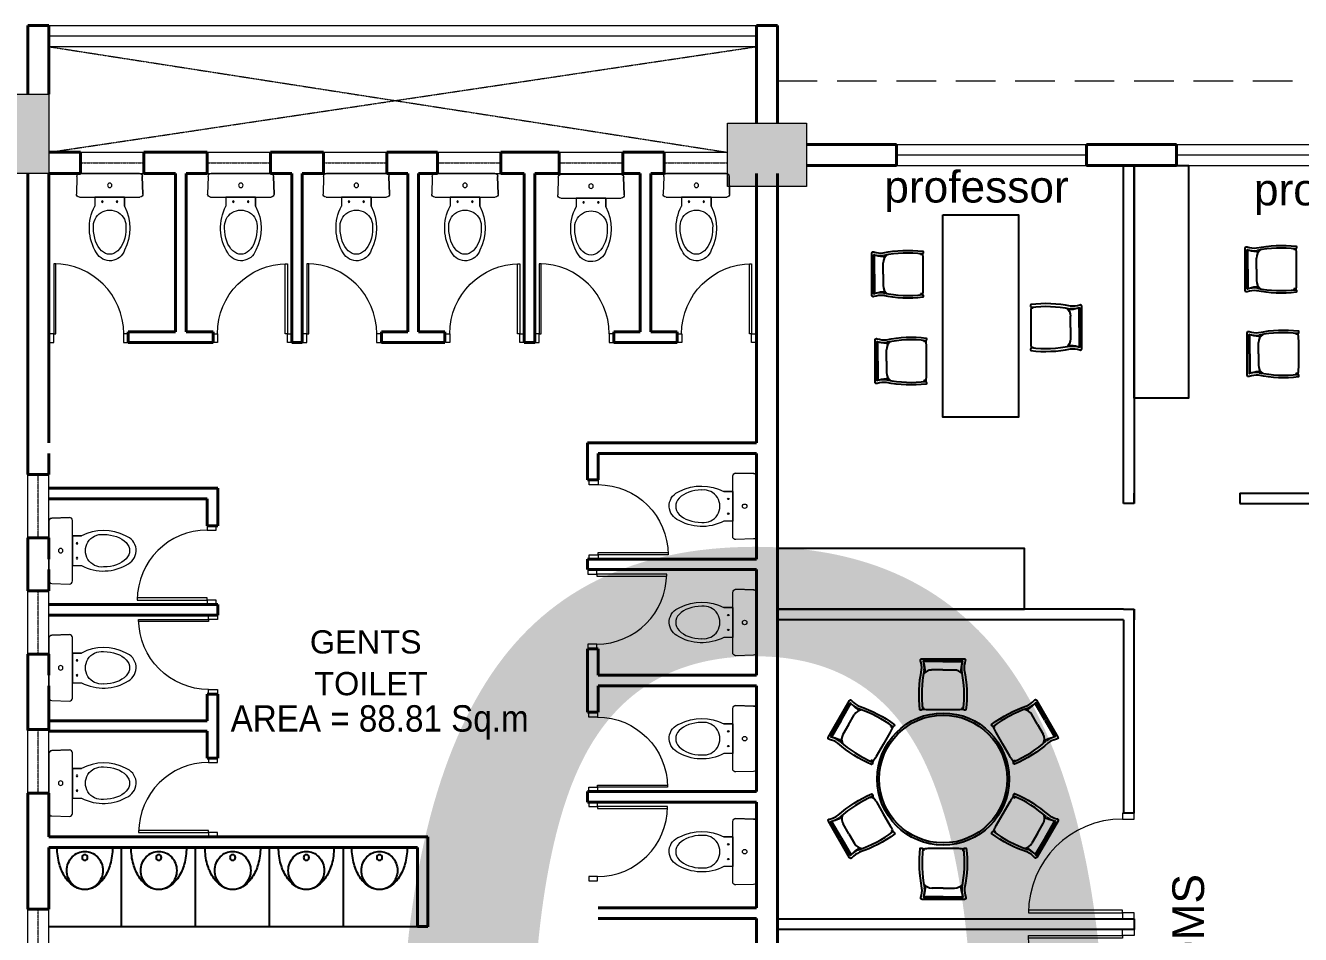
# Model space of a CAD drawing. Header units: inches. Extents: x 150067 to 167379, y -92057 to -49035.
# Drawn here: x 157008 to 158215, y -63618 to -62757 of the extents above; entities that cross this region are included whole.
import ezdxf

# ---------------------------------------------------------------- set-up
doc = ezdxf.new("R2010")
doc.units = ezdxf.units.IN
doc.header["$LTSCALE"] = 0.1
doc.header["$MEASUREMENT"] = 0
doc.header["$PDMODE"] = 35
doc.header["$PDSIZE"] = -0.8
doc.linetypes.add('HIDDEN', pattern=[0.375, 0.25, -0.125])
for name, color, linetype, lineweight in [('COR HA', 40, 'Continuous', 18), ('DOOR', 10, 'Continuous', 15), ('Layer4', 10, 'Continuous', 25), ('thin ha', 253, 'Continuous', 5), ('wall', 6, 'Continuous', 40), ('win', 102, 'Continuous', 20)]:
    doc.layers.add(name, color=color, linetype=linetype, lineweight=lineweight)
for name, color, linetype in [('Layer1', 7, 'Continuous'), ('SANI', 10, 'Continuous'), ('TEXT', 7, 'Continuous')]:
    doc.layers.add(name, color=color, linetype=linetype)
doc.styles.add('1MM', font='arial.ttf', dxfattribs={"height": 1000})
doc.styles.add('DUTCH', font='arial.ttf')
doc.dimstyles.new('KRI', dxfattribs={"dimtxt": 23, "dimasz": 20, "dimexe": 7, "dimexo": 0, "dimgap": 9, "dimtad": 1, "dimdec": 1, "dimzin": 1, "dimdsep": 46, "dimtxsty": '1MM', "dimblk": 'ARCHTICK', "dimcen": 0.5, "dimclrd": 252, "dimclre": 252, "dimclrt": 7, "dimaunit": 1, "dimadec": 8, "dimazin": 0, "dimtfac": 1, "dimtdec": 1, "dimtmove": 0, "dimatfit": 3, "dimfxl": 1, "dimlwd": 13, "dimlwe": 13, "dimarcsym": 0})

# ---------------------------------------------------------------- blocks, each defined once
blk = doc.blocks.new('_ArchTick')
at = {"layer": 'wall', "color": 0, "const_width": 0.15}
blk.add_lwpolyline([(-0.5, -0.5), (0.5, 0.5)], dxfattribs=at)
blk = doc.blocks.new('*D52')
at = {"layer": 'Defpoints', "color": 0, "linetype": 'Continuous', "ltscale": 0.1, "transparency": 16777216}
for p in [(154670.1, -64292.3), (154490.1, -64306.8, 0), (154670.1, -64306.8, 0)]:
    blk.add_point(p, dxfattribs=at)
at = {"layer": 'wall', "color": 252, "linetype": 'Continuous', "lineweight": 13, "ltscale": 0.1, "transparency": 16777216}
for p, q in [((154490.1, -64306.8), (154490.1, -64285.3)), ((154670.1, -64306.8), (154670.1, -64285.3)), ((154490.1, -64292.3), (154670.1, -64292.3)), ((154670.1, -64292.3), (157985, -64292.3))]:
    blk.add_line(p, q, dxfattribs=at)
at = {"layer": 'wall', "color": 252, "linetype": 'Continuous', "lineweight": 13, "ltscale": 0.1, "transparency": 16777216, "xscale": 20, "yscale": 20, "zscale": 20, "rotation": 180}
blk.add_blockref('_ArchTick', (154490.1, -64292.3), dxfattribs=at)
at = {"layer": 'wall', "color": 252, "linetype": 'Continuous', "lineweight": 13, "ltscale": 0.1, "transparency": 16777216, "xscale": 20, "yscale": 20, "zscale": 20}
blk.add_blockref('_ArchTick', (154670.1, -64292.3), dxfattribs=at)
at = {"layer": 'wall', "color": 7, "linetype": 'Continuous', "ltscale": 0.1, "transparency": 16777216, "insert": (156337.6, -63772.7), "char_height": 1000, "attachment_point": 5, "style": '1MM'}
blk.add_mtext('180.0', dxfattribs=at)
blk = doc.blocks.new('yttu')
at = {"layer": 'thin ha', "linetype": 'Continuous', "lineweight": 20, "ltscale": 0.1}
blk.add_hatch(color=2, dxfattribs=at).paths.add_polyline_path([(-6879.58, -1156.369), (-6878.83, -1156.369), (-6878.83, -1156.969), (-6879.58, -1156.969)])
at = {"layer": 'thin ha', "color": 2, "linetype": 'Continuous', "lineweight": 20, "ltscale": 0.1}
blk.add_lwpolyline([(-6879.58, -1156.369), (-6878.83, -1156.369), (-6878.83, -1156.969), (-6879.58, -1156.969)], close=True, dxfattribs=at)
blk = doc.blocks.new('WC1')
at = {"layer": 'DOOR'}
for p, q in [((-29.3, -7.5), (-29.8, -22.7)), ((24.3, -5), (-26.8, -5))]:
    blk.add_line(p, q, dxfattribs=at)
for points in [[(26.8, -7.5), (27.3, -22.7, -0.423393), (24.7, -25.4), (-27.3, -25.4, -0.423393), (-29.8, -22.7), (-29.3, -7.5, -0.405093), (-26.8, -5), (24.3, -5, -0.405093), (26.8, -7.5, -0.407682)], [(11.5, -25.4), (11.5, -33, -0.265683), (10, -73.3, -0.649464), (-14.1, -70.9, -0.243179), (-14, -33), (-14, -25.4), (11.5, -25.4)], [(12.6, -52, 1.119632), (-15.2, -52, 17.71796)]]:
    blk.add_lwpolyline(points, format="xyb", dxfattribs=at)
blk.add_lwpolyline([(-14, -25.4), (-14, -33)], dxfattribs=at)
for centre, radius in [((-1.3, -15.2), 1.91), ((-7.6, -29.2), 0.636), ((5.1, -29.2), 0.636)]:
    blk.add_circle(centre, radius, dxfattribs=at)
blk.add_arc((-26.8, -7.5), 2.54, 90, 178.2101, dxfattribs=at)
blk.add_ellipse((-1.3, -52), major_axis=(0, -22.4), ratio=0.622298, start_param=4.712389, end_param=7.853982, dxfattribs=at)
blk = doc.blocks.new('A$C764D24B9')
at = {"layer": 'DOOR'}
for points in [[(0.056, 0.111), (0.083, 0.111), (0.083, 1), (0.056, 1)], [(0, 0), (0.056, 0), (0.056, 0.111), (0, 0.111)], [(0.944, 0), (1, 0), (1, 0.111), (0.944, 0.111)]]:
    blk.add_lwpolyline(points, close=True, dxfattribs=at)
blk.add_arc((0.056, 0.111), 0.889, 0, 90, dxfattribs=at)
blk = doc.blocks.new('UR1P')
at = {"layer": 'SANI'}
for points in [[(-29.7, 0, 0.066402), (-27.3, -18, 0.078959), (-21, -32, 0.107161), (-10.6, -42.2, 0.141785), (0, -45.2, 0.141785), (10.6, -42.2, 0.107161), (21, -32, 0.078959), (27.3, -18, 0.066402), (29.7, 0)], [(0, -45.2, 0.104192), (7.3, -43.7, 0.100673), (13.6, -39.2, 0.096065), (17.8, -32.6, 0.093043), (19.3, -24.7, 0.093043), (17.8, -16.8, 0.096065), (13.6, -10.2, 0.100673), (7.3, -5.7, 0.104192), (0, -4.2, 0.104192), (-7.3, -5.7, 0.100673), (-13.6, -10.2, 0.096065), (-17.8, -16.8, 0.093043), (-19.3, -24.7, 0.093043), (-17.8, -32.6, 0.096065), (-13.6, -39.2, 0.100673), (-7.3, -43.7, 0.104192)]]:
    blk.add_lwpolyline(points, format="xyb", close=True, dxfattribs=at)
blk.add_circle((0, -10.8), 2.97, dxfattribs=at)
blk = doc.blocks.new('A$C2C166547')
at = {"color": 0}
for p, q in [((0.201, 0.464), (0.017, 0.464)), ((0.201, 0.456), (0.018, 0.456)), ((0.201, 0.455), (0.018, 0.455)), ((0.201, 0.374), (0.094, 0.374)), ((0.201, 0.464), (0.385, 0.464)), ((0.201, 0.456), (0.385, 0.456)), ((0.201, 0.455), (0.385, 0.455)), ((0.201, 0.374), (0.308, 0.374)), ((0.016, 0.02), (0.006, 0.02)), ((0.016, 0.02), (0.006, 0.016)), ((0.017, 0.001), (0.016, 0.02)), ((0.385, 0.001), (0.387, 0.02)), ((0.387, 0.02), (0.396, 0.016)), ((0.387, 0.02), (0.396, 0.02))]:
    blk.add_line(p, q, dxfattribs=at)
blk.add_lwpolyline([(0.023, 0.369, 0.080461), (0.008, 0, 0.080461)], format="xyb", dxfattribs=at)
for centre, radius, start, end in [((0.018, 0.461), 0.00242, 100.345, 201.3742), ((-0.216, 0.394), 0.241, 354.5513, 15.9626), ((0.018, 0.455), 0.000725, 87.3762, 197.5208), ((0.018, 0.454), 0.000433, 71.7715, 189.2202), ((0.095, 0.276), 0.0978, 90.5164, 143.1927), ((-0.282, 0.346), 0.317, 1.1591, 17.5641), ((0.307, 0.276), 0.0978, 36.8073, 89.4836), ((0.685, 0.346), 0.317, 162.4359, 178.8409), ((0.618, 0.394), 0.241, 164.0374, 185.4487), ((-0.752, 0.137), 1.154, 353.1637, 11.5643), ((0.384, 0.461), 0.00242, 338.6258, 79.655), ((0.385, 0.455), 0.000725, 342.4792, 92.6238), ((0.385, 0.454), 0.000433, 350.7798, 108.2285), ((0.014, -0.011), 0.012, 71.7536, 116.5375), ((0.389, -0.011), 0.012, 63.4625, 108.2464)]:
    blk.add_arc(centre, radius, start, end, dxfattribs=at)

msp = doc.modelspace()

# ---------------------------------------------------------------- hatches: boundary and pattern name
at = {"layer": 'thin ha', "linetype": 'Continuous', "lineweight": 20, "ltscale": 0.1}
msp.add_hatch(color=2, dxfattribs=at).paths.add_polyline_path([(156995.09, -62822.34), (157030.09, -62822.34), (157030.09, -62897.34), (156995.09, -62897.34)])

# ---------------------------------------------------------------- linework, layer by layer
at = {"elevation": 23680.86}
for points in [[(158057.59, -62889.84), (158109.06, -62889.84), (158109.06, -63109.91), (158057.59, -63109.91)], [(157876.54, -62936.62), (157948.27, -62936.62), (157948.27, -63127.99), (157876.54, -63127.99)], [(157720.09, -63309.84), (157953.97, -63309.84), (157953.97, -63252.19), (157720.09, -63252.19)]]:
    msp.add_lwpolyline(points, close=True, dxfattribs=at)
for points in [[(157811.21, -62971.59, 0.1025232), (157819.95, -62972.55, -0.0804606), (157857.68, -62970.99, -0.3022999), (157857.38, -62973.44, 0.1979323), (157857.32, -62974.35, -0.028193), (157857.68, -62979.76), (157857.68, -62992.76), (157857.68, -63005.77, -0.028193), (157857.32, -63011.17, 0.1979323), (157857.38, -63012.09, -0.3022999), (157857.68, -63014.53, -0.0804606), (157819.95, -63012.97, 0.1025232), (157811.21, -63013.93, -0.5871113), (157809.3, -63012.85), (157809.3, -62972.67, -0.5871113)], [(158164.66, -62966.92, 0.1025232), (158173.4, -62967.88, -0.0804606), (158211.13, -62966.32, -0.3022999), (158210.83, -62968.76, 0.1979323), (158210.77, -62969.68, -0.028193), (158211.13, -62975.09), (158211.13, -62988.09), (158211.13, -63001.09, -0.028193), (158210.77, -63006.5, 0.1979323), (158210.83, -63007.42, -0.3022999), (158211.13, -63009.86, -0.0804606), (158173.4, -63008.3, 0.1025232), (158164.66, -63009.26, -0.5871113), (158162.75, -63008.18), (158162.75, -62968, -0.5871113)], [(158006.17, -63022.02, -0.1025232), (157997.43, -63022.98, 0.0804606), (157959.71, -63021.42, 0.3022999), (157960, -63023.87, -0.1979323), (157960.07, -63024.78, 0.028193), (157959.71, -63030.19), (157959.71, -63043.19), (157959.71, -63056.2, 0.028193), (157960.07, -63061.6, -0.1979323), (157960, -63062.52, 0.3022999), (157959.71, -63064.96, 0.0804606), (157997.43, -63063.4, -0.1025232), (158006.17, -63064.36, 0.5871113), (158008.09, -63063.28), (158008.09, -63023.1, 0.5871113)], [(158166.6, -63047.03, 0.1025232), (158175.34, -63047.99, -0.0804606), (158213.07, -63046.43, -0.3022999), (158212.77, -63048.87, 0.1979323), (158212.71, -63049.79, -0.028193), (158213.07, -63055.19), (158213.07, -63068.2), (158213.07, -63081.2, -0.028193), (158212.71, -63086.61, 0.1979323), (158212.77, -63087.52, -0.3022999), (158213.07, -63089.96, -0.0804606), (158175.34, -63088.41, 0.1025232), (158166.6, -63089.37, -0.5871113), (158164.69, -63088.29), (158164.69, -63048.11, -0.5871113)], [(157814.3, -63053.77, 0.1025232), (157823.04, -63054.73, -0.0804606), (157860.76, -63053.17, -0.3022999), (157860.47, -63055.61, 0.1979323), (157860.4, -63056.53, -0.028193), (157860.76, -63061.93), (157860.76, -63074.94), (157860.76, -63087.94, -0.028193), (157860.4, -63093.35, 0.1979323), (157860.47, -63094.26, -0.3022999), (157860.76, -63096.71, -0.0804606), (157823.04, -63095.15, 0.1025232), (157814.3, -63096.11, -0.5871113), (157812.38, -63095.03), (157812.38, -63054.85, -0.5871113)], [(157897.76, -63358.52, 0.1025232), (157896.8, -63367.26, -0.0804606), (157898.36, -63404.98, -0.3022999), (157895.92, -63404.69, 0.1979323), (157895, -63404.62, -0.028193), (157889.6, -63404.98), (157876.59, -63404.98), (157863.59, -63404.98, -0.028193), (157858.18, -63404.62, 0.1979323), (157857.27, -63404.69, -0.3022999), (157854.82, -63404.98, -0.0804606), (157856.38, -63367.26, 0.1025232), (157855.42, -63358.52, -0.5871113), (157856.5, -63356.6), (157896.68, -63356.6, -0.5871113)], [(157790.28, -63396.34, 0.1025232), (157797.36, -63401.54, -0.0804606), (157830.81, -63419.05, -0.3022999), (157829.34, -63421.02, 0.1979323), (157828.82, -63421.78, -0.028193), (157826.43, -63426.64), (157819.93, -63437.9), (157813.43, -63449.16, -0.028193), (157810.41, -63453.67, 0.1979323), (157810.01, -63454.49, -0.3022999), (157809.04, -63456.75, -0.0804606), (157777.15, -63436.54, 0.1025232), (157769.11, -63433, -0.5871113), (157767.98, -63431.11), (157788.07, -63396.31, -0.5871113)], [(157984.25, -63432.69, 0.1025232), (157976.21, -63436.23, -0.0804606), (157944.32, -63456.44, -0.3022999), (157943.35, -63454.18, 0.1979323), (157942.95, -63453.36, -0.028193), (157939.93, -63448.85), (157933.43, -63437.59), (157926.93, -63426.33, -0.028193), (157924.54, -63421.47, 0.1979323), (157924.02, -63420.71, -0.3022999), (157922.55, -63418.74, -0.0804606), (157956, -63401.23, 0.1025232), (157963.08, -63396.03, -0.5871113), (157965.28, -63396), (157985.38, -63430.8, -0.5871113)], [(157769.28, -63508.33, 0.1025232), (157777.33, -63504.79, -0.0804606), (157809.22, -63484.58, -0.3022999), (157810.19, -63486.84, 0.1979323), (157810.59, -63487.67, -0.028193), (157813.6, -63492.17), (157820.1, -63503.43), (157826.61, -63514.69, -0.028193), (157829, -63519.56, 0.1979323), (157829.51, -63520.32, -0.3022999), (157830.99, -63522.28, -0.0804606), (157797.54, -63539.8, 0.1025232), (157790.45, -63545, -0.5871113), (157788.25, -63545.02), (157768.16, -63510.22, -0.5871113)], [(157963.26, -63544.69, 0.1025232), (157956.17, -63539.49, -0.0804606), (157922.73, -63521.98, -0.3022999), (157924.2, -63520.01, 0.1979323), (157924.72, -63519.25, -0.028193), (157927.11, -63514.39), (157933.61, -63503.12), (157940.11, -63491.86, -0.028193), (157943.13, -63487.36, 0.1979323), (157943.53, -63486.53, -0.3022999), (157944.49, -63484.27, -0.0804606), (157976.38, -63504.48, 0.1025232), (157984.43, -63508.02, -0.5871113), (157985.55, -63509.92), (157965.46, -63544.71, -0.5871113)], [(157855.78, -63582.51, 0.1025232), (157856.74, -63573.77, -0.0804606), (157855.18, -63536.04, -0.3022999), (157857.62, -63536.34, 0.1979323), (157858.53, -63536.4, -0.028193), (157863.94, -63536.04), (157876.95, -63536.04), (157889.95, -63536.04, -0.028193), (157895.36, -63536.4, 0.1979323), (157896.27, -63536.34, -0.3022999), (157898.71, -63536.04, -0.0804606), (157897.16, -63573.77, 0.1025232), (157898.12, -63582.51, -0.5871113), (157897.04, -63584.42), (157856.86, -63584.42, -0.5871113)]]:
    msp.add_lwpolyline(points, format="xyb", close=True, dxfattribs=at)
for radius in [62.5, 60.5]:
    msp.add_circle((157876.77, -63470.51, 23680.86), radius)
at = {"layer": 'COR HA', "linetype": 'Continuous', "lineweight": 25, "ltscale": 0.1}
for p, q in [((157832.59, -62869.84, 23680.86), (157832.59, -62889.84, 23680.86)), ((158012.59, -62869.84, 23680.86), (158012.59, -62889.84, 23680.86)), ((158097.59, -62869.84, 23680.86), (158097.59, -62889.84, 23680.86))]:
    msp.add_line(p, q, dxfattribs=at)
at = {"layer": 'DOOR', "linetype": 'HIDDEN', "ltscale": 1500}
msp.add_line((157720.09, -62809.84, 23680.86), (164757.63, -62809.84, 23680.86), dxfattribs=at)
at = {"layer": 'Layer1', "color": 6, "linetype": 'Continuous', "ltscale": 0.1}
for p, q in [((158047.59, -63209.84, 23680.86), (158047.59, -62889.84, 23680.86)), ((158052.59, -62889.84, 23680.86), (158057.59, -62889.84, 23680.86)), ((158057.59, -62889.84, 23680.86), (158057.59, -63209.84, 23680.86)), ((158057.59, -63209.84, 23680.86), (158057.59, -63199.84, 23680.86)), ((158157.59, -63199.84, 23680.86), (158385.09, -63199.84, 23680.86)), ((158157.59, -63199.84, 23680.86), (158157.59, -63209.84, 23680.86)), ((158057.59, -63209.84, 23680.86), (158047.59, -63209.84, 23680.86)), ((158157.59, -63209.84, 23680.86), (158385.09, -63209.84, 23680.86)), ((158047.59, -63309.84, 23680.86), (157720.09, -63309.84, 23680.86)), ((158047.59, -63309.84, 23680.86), (158057.59, -63309.84, 23680.86)), ((158057.59, -63309.84, 23680.86), (158057.59, -63319.84, 23680.86)), ((158057.59, -63502.84, 23680.86), (158057.59, -63309.84, 23680.86)), ((158047.59, -63319.84, 23680.86), (157720.09, -63319.84, 23680.86)), ((158047.59, -63319.84, 23680.86), (158047.59, -63502.84, 23680.86)), ((158057.59, -63502.84, 23680.86), (158047.59, -63502.84, 23680.86)), ((157720.09, -63612.84, 23680.86), (157720.09, -63602.84, 23680.86)), ((157720.09, -63602.84, 23680.86), (158047.59, -63602.84, 23680.86)), ((158047.59, -63612.84, 23680.86), (157720.09, -63612.84, 23680.86)), ((158047.59, -63602.84, 23680.86), (158057.59, -63602.84, 23680.86)), ((158057.59, -63612.84, 23680.86), (158047.59, -63612.84, 23680.86)), ((158057.59, -63602.84, 23680.86), (158057.59, -63612.84, 23680.86))]:
    msp.add_line(p, q, dxfattribs=at)
at = {"layer": 'Layer4', "linetype": 'Continuous', "ltscale": 0.1}
for p, q in [((157099, -63610.26, 23680.86), (157099, -63535.26, 23680.86)), ((157169, -63610.26, 23680.86), (157169, -63535.26, 23680.86)), ((157239, -63610.26, 23680.86), (157239, -63535.26, 23680.86)), ((157309, -63610.26, 23680.86), (157309, -63535.26, 23680.86)), ((157389, -63610.26, 23680.86), (157030.09, -63610.26, 23680.86))]:
    msp.add_line(p, q, dxfattribs=at)
at = {"layer": 'thin ha', "color": 2, "linetype": 'Continuous', "lineweight": 20, "ltscale": 0.1, "elevation": 23680.86}
msp.add_lwpolyline([(156995.09, -62822.34), (157030.09, -62822.34), (157030.09, -62897.34), (156995.09, -62897.34)], close=True, dxfattribs=at)
at = {"layer": 'wall', "linetype": 'Continuous', "ltscale": 0.1}
for p, q in [((157010.09, -62822.34, 23680.86), (157010.09, -62757.34, 23680.86)), ((157010.09, -62757.34, 23680.86), (157030.09, -62757.34, 23680.86)), ((157030.09, -62822.34, 23680.86), (157030.09, -62757.34, 23680.86)), ((157700.09, -62757.34, 23680.86), (157700.09, -62849.84, 23680.86)), ((157700.09, -62757.34, 23680.86), (157720.09, -62757.34, 23680.86)), ((157720.09, -62849.84, 23680.86), (157720.09, -62757.34, 23680.86)), ((157060.09, -62877.34, 23680.86), (157030.09, -62877.34, 23680.86)), ((157060.09, -62897.34, 23680.86), (157060.09, -62877.34, 23680.86)), ((157180.09, -62877.34, 23680.86), (157120.09, -62877.34, 23680.86)), ((157120.09, -62897.34, 23680.86), (157120.09, -62877.34, 23680.86)), ((157180.09, -62897.34, 23680.86), (157180.09, -62877.34, 23680.86)), ((157240.09, -62897.34, 23680.86), (157240.09, -62877.34, 23680.86)), ((157240.09, -62877.34, 23680.86), (157290.09, -62877.34, 23680.86)), ((157290.09, -62897.34, 23680.86), (157290.09, -62877.34, 23680.86)), ((157350.09, -62877.34, 23680.86), (157398.15, -62877.34, 23680.86)), ((157350.09, -62897.34, 23680.86), (157350.09, -62877.34, 23680.86)), ((157398.15, -62897.34, 23680.86), (157398.15, -62877.34, 23680.86)), ((157458.15, -62877.34, 23680.86), (157513.39, -62877.34, 23680.86)), ((157458.15, -62897.34, 23680.86), (157458.15, -62877.34, 23680.86)), ((157513.39, -62897.34, 23680.86), (157513.39, -62877.34, 23680.86)), ((157573.39, -62877.34, 23680.86), (157612.59, -62877.34, 23680.86)), ((157573.39, -62897.34, 23680.86), (157573.39, -62877.34, 23680.86)), ((157612.59, -62897.34, 23680.86), (157612.59, -62877.34, 23680.86)), ((157832.59, -62869.84, 23680.86), (157832.59, -62889.84, 23680.86)), ((158012.59, -62889.84, 23680.86), (158012.59, -62869.84, 23680.86)), ((158097.59, -62869.84, 23680.86), (158097.59, -62889.84, 23680.86)), ((157010.09, -63182.34, 23680.86), (157010.09, -62897.34, 23680.86)), ((157010.09, -63182.34, 23680.86), (157010.09, -62897.34, 23680.86)), ((157010.09, -63182.34, 23680.86), (157010.09, -62897.34, 23680.86)), ((157010.09, -63182.34, 23680.86), (157010.09, -62897.34, 23680.86)), ((157010.09, -62897.34, 23680.86), (157010.09, -63182.34, 23680.86)), ((157030.09, -63152.34, 23680.86), (157030.09, -62897.34, 23680.86)), ((157030.09, -63152.34, 23680.86), (157030.09, -62897.34, 23680.86)), ((157030.09, -63152.34, 23680.86), (157030.09, -62897.34, 23680.86)), ((157030.09, -63152.34, 23680.86), (157030.09, -62897.34, 23680.86)), ((157030.09, -63152.34, 23680.86), (157030.09, -62897.34, 23680.86)), ((157030.09, -62897.34, 23680.86), (157060.09, -62897.34, 23680.86)), ((157060.09, -62897.34, 23680.86), (157057.31, -62897.34, 23680.86)), ((157120.09, -62897.34, 23680.86), (157150.09, -62897.34, 23680.86)), ((157150.09, -62897.34, 23680.85), (157150.09, -63047.34, 23680.85)), ((157160.09, -62897.34, 23680.86), (157180.09, -62897.34, 23680.86)), ((157160.09, -63047.34, 23680.85), (157160.09, -62897.34, 23680.85)), ((157180.09, -62897.34, 23680.86), (157177.31, -62897.34, 23680.86)), ((157260.09, -62897.34, 23680.86), (157240.09, -62897.34, 23680.86)), ((157260.09, -63057.34, 23680.85), (157260.09, -62897.34, 23680.85)), ((157290.09, -62897.34, 23680.86), (157270.09, -62897.34, 23680.86)), ((157270.09, -63057.34, 23680.85), (157270.09, -62897.34, 23680.85)), ((157370.09, -62897.34, 23680.86), (157350.09, -62897.34, 23680.86)), ((157370.09, -63047.34, 23680.85), (157370.09, -62897.34, 23680.85)), ((157398.15, -62897.34, 23680.86), (157380.09, -62897.34, 23680.86)), ((157398.15, -62897.34, 23680.86), (157380.09, -62897.34, 23680.86)), ((157398.15, -62897.34, 23680.86), (157380.09, -62897.34, 23680.86)), ((157380.09, -63047.34, 23680.85), (157380.09, -62897.34, 23680.85)), ((157480.09, -62897.34, 23680.86), (157458.15, -62897.34, 23680.86)), ((157480.09, -63057.34, 23680.85), (157480.09, -62897.34, 23680.85)), ((157513.39, -62897.34, 23680.86), (157490.09, -62897.34, 23680.86)), ((157513.39, -62897.34, 23680.86), (157490.09, -62897.34, 23680.86)), ((157490.09, -63047.34, 23680.85), (157490.09, -62897.34, 23680.85)), ((157590.09, -62897.34, 23680.86), (157573.39, -62897.34, 23680.86)), ((157590.09, -63047.34, 23680.85), (157590.09, -62897.34, 23680.85)), ((157612.59, -62897.34, 23680.86), (157600.09, -62897.34, 23680.86)), ((157600.09, -63047.34, 23680.85), (157600.09, -62897.34, 23680.85)), ((157600.09, -63047.34, 23680.85), (157600.09, -62897.34, 23680.85)), ((157612.59, -62897.34, 23680.86), (157609.81, -62897.34, 23680.86)), ((157700.09, -63047.34, 23680.86), (157700.09, -62897.34, 23680.86)), ((157700.09, -63047.34, 23680.86), (157700.09, -62897.34, 23680.86)), ((157700.09, -63047.34, 23680.86), (157700.09, -62897.34, 23680.86)), ((157700.09, -63047.34, 23680.86), (157700.09, -62897.34, 23680.86)), ((157700.09, -63047.34, 23680.86), (157700.09, -62897.34, 23680.86)), ((157700.09, -63057.34, 23680.86), (157700.09, -62897.34, 23680.86)), ((157720.09, -62897.34, 23680.86), (157720.09, -63337.34, 23680.86)), ((157720.09, -62897.34, 23680.86), (157720.09, -63337.34, 23680.86)), ((157150.09, -63047.34, 23680.85), (157105.09, -63047.34, 23680.85)), ((157105.09, -63047.34, 23680.85), (157105.09, -63057.34, 23680.85)), ((157185.54, -63057.34, 23680.85), (157105.09, -63057.34, 23680.85)), ((157185.54, -63047.34, 23680.85), (157160.09, -63047.34, 23680.85)), ((157185.54, -63057.34, 23680.85), (157185.54, -63047.34, 23680.85)), ((157270.09, -63057.34, 23680.85), (157260.09, -63057.34, 23680.85)), ((157370.09, -63047.34, 23680.85), (157345.09, -63047.34, 23680.85)), ((157345.09, -63057.34, 23680.85), (157345.09, -63047.34, 23680.85)), ((157405.09, -63057.34, 23680.85), (157345.09, -63057.34, 23680.85)), ((157405.09, -63047.34, 23680.85), (157380.09, -63047.34, 23680.85)), ((157405.09, -63057.34, 23680.85), (157405.09, -63047.34, 23680.85)), ((157590.09, -63047.34, 23680.85), (157565.09, -63047.34, 23680.85)), ((157565.09, -63057.34, 23680.85), (157565.09, -63047.34, 23680.85)), ((157625.09, -63057.34, 23680.85), (157565.09, -63057.34, 23680.85)), ((157625.09, -63047.34, 23680.85), (157600.09, -63047.34, 23680.85)), ((157625.09, -63057.34, 23680.85), (157625.09, -63047.34, 23680.85)), ((157700.09, -63152.34, 23680.86), (157700.09, -63057.34, 23680.86)), ((157700.09, -63152.34, 23680.86), (157700.09, -63057.34, 23680.86)), ((157700.09, -63152.34, 23680.86), (157700.09, -63109.84, 23680.86)), ((157700.09, -63152.34, 23680.86), (157700.09, -63109.84, 23680.86)), ((157540.09, -63152.34, 23680.86), (157700.09, -63152.34, 23680.86)), ((157540.09, -63152.34, 23680.86), (157540.09, -63187.34, 23680.86)), ((157580.09, -63152.34, 23680.86), (157700.09, -63152.34, 23680.86)), ((157030.09, -63182.34, 23680.86), (157030.09, -63162.34, 23680.86)), ((157030.09, -63182.34, 23680.86), (157030.09, -63162.34, 23680.86)), ((157030.09, -63182.34, 23680.86), (157030.09, -63162.34, 23680.86)), ((157030.09, -63182.34, 23680.86), (157030.09, -63162.34, 23680.86)), ((157030.09, -63182.34, 23680.86), (157030.09, -63162.34, 23680.86)), ((157550.09, -63162.34, 23680.86), (157700.09, -63162.34, 23680.86)), ((157550.09, -63187.34, 23680.86), (157550.09, -63162.34, 23680.86)), ((157700.09, -63262.34, 23680.86), (157700.09, -63162.34, 23680.86)), ((157700.09, -63262.34, 23680.86), (157700.09, -63162.34, 23680.86)), ((157030.09, -63182.34, 23680.86), (157010.09, -63182.34, 23680.86)), ((157540.09, -63187.34, 23680.86), (157550.09, -63187.34, 23680.86)), ((157190.09, -63195.26, 23680.86), (157030.09, -63195.26, 23680.86)), ((157190.09, -63195.26, 23680.86), (157190.09, -63230.71, 23680.86)), ((157030.09, -63205.26, 23680.86), (157180.09, -63205.26, 23680.86)), ((157180.09, -63230.71, 23680.86), (157180.09, -63205.26, 23680.86)), ((157180.09, -63230.71, 23680.86), (157190.09, -63230.71, 23680.86)), ((157010.09, -63242.34, 23680.86), (157010.09, -63292.34, 23680.86)), ((157030.09, -63242.34, 23680.86), (157010.09, -63242.34, 23680.86)), ((157030.09, -63242.34, 23680.86), (157030.09, -63260.63, 23680.86)), ((157010.09, -63292.34, 23680.86), (157010.09, -63257.85, 23680.86)), ((157010.09, -63292.34, 23680.86), (157010.09, -63257.85, 23680.86)), ((157010.09, -63292.34, 23680.86), (157010.09, -63257.85, 23680.86)), ((157010.09, -63292.34, 23680.86), (157010.09, -63257.85, 23680.86)), ((157030.09, -63262.34, 23680.86), (157030.09, -63257.85, 23680.86)), ((157030.09, -63262.34, 23680.86), (157030.09, -63257.85, 23680.86)), ((157030.09, -63262.34, 23680.86), (157030.09, -63257.85, 23680.86)), ((157030.09, -63262.34, 23680.86), (157030.09, -63257.85, 23680.86)), ((157540.09, -63262.34, 23680.86), (157700.09, -63262.34, 23680.86)), ((157540.09, -63272.34, 23680.86), (157540.09, -63262.34, 23680.86)), ((157010.09, -63292.34, 23680.86), (157010.09, -63272.34, 23680.86)), ((157010.09, -63292.34, 23680.86), (157010.09, -63272.34, 23680.86)), ((157030.09, -63292.34, 23680.86), (157030.09, -63272.34, 23680.86)), ((157030.09, -63292.34, 23680.86), (157030.09, -63272.34, 23680.86)), ((157030.09, -63292.34, 23680.86), (157030.09, -63272.34, 23680.86)), ((157030.09, -63292.34, 23680.86), (157030.09, -63272.34, 23680.86)), ((157030.09, -63292.34, 23680.86), (157030.09, -63272.34, 23680.86)), ((157030.09, -63292.34, 23680.86), (157030.09, -63272.34, 23680.86)), ((157540.09, -63272.34, 23680.86), (157700.09, -63272.34, 23680.86)), ((157700.09, -63372.34, 23680.86), (157700.09, -63272.34, 23680.86)), ((157700.09, -63372.34, 23680.86), (157700.09, -63272.34, 23680.86)), ((157030.09, -63292.34, 23680.86), (157010.09, -63292.34, 23680.86)), ((157190.09, -63305.26, 23680.86), (157030.09, -63305.26, 23680.86)), ((157190.09, -63315.26, 23680.86), (157190.09, -63305.26, 23680.86)), ((157190.09, -63315.26, 23680.86), (157030.09, -63315.26, 23680.86)), ((157540.09, -63347.34, 23680.86), (157550.09, -63347.34, 23680.86)), ((157540.09, -63407.34, 23680.86), (157540.09, -63347.34, 23680.86)), ((157550.09, -63347.34, 23680.86), (157550.09, -63372.34, 23680.86)), ((157720.09, -63337.34, 23680.86), (157720.09, -64357.34, 23680.86)), ((157720.09, -63337.34, 23680.86), (157720.09, -64357.34, 23680.86)), ((157030.09, -63352.34, 23680.86), (157030.09, -63355.12, 23680.86)), ((157550.09, -63372.34, 23680.86), (157700.09, -63372.34, 23680.86)), ((157010.09, -63423.74, 23680.86), (157010.09, -63378.7, 23680.86)), ((157010.09, -63423.74, 23680.86), (157010.09, -63378.7, 23680.86)), ((157010.09, -63423.74, 23680.86), (157010.09, -63378.7, 23680.86)), ((157010.09, -63423.74, 23680.86), (157010.09, -63378.7, 23680.86)), ((157010.09, -63423.74, 23680.86), (157010.09, -63378.7, 23680.86)), ((157010.09, -63423.74, 23680.86), (157010.09, -63378.7, 23680.86)), ((157030.09, -63423.74, 23680.86), (157030.09, -63382.34, 23680.86)), ((157030.09, -63423.74, 23680.86), (157030.09, -63382.34, 23680.86)), ((157030.09, -63423.74, 23680.86), (157030.09, -63382.34, 23680.86)), ((157030.09, -63423.74, 23680.86), (157030.09, -63382.34, 23680.86)), ((157030.09, -63423.74, 23680.86), (157030.09, -63382.34, 23680.86)), ((157030.09, -63423.74, 23680.86), (157030.09, -63382.34, 23680.86)), ((157550.09, -63382.34, 23680.86), (157700.09, -63382.34, 23680.86)), ((157550.09, -63382.34, 23680.86), (157550.09, -63407.34, 23680.86)), ((157700.09, -63482.34, 23680.86), (157700.09, -63382.34, 23680.86)), ((157700.09, -63482.34, 23680.86), (157700.09, -63382.34, 23680.86)), ((157190.09, -63390.26, 23680.86), (157180.09, -63390.26, 23680.86)), ((157180.09, -63390.26, 23680.86), (157180.09, -63415.26, 23680.86)), ((157190.09, -63450.71, 23680.86), (157190.09, -63390.26, 23680.86)), ((157540.09, -63407.34, 23680.86), (157550.09, -63407.34, 23680.86)), ((157180.09, -63415.26, 23680.86), (157030.09, -63415.26, 23680.86)), ((157180.09, -63425.26, 23680.86), (157030.09, -63425.26, 23680.86)), ((157180.09, -63425.26, 23680.86), (157030.09, -63425.26, 23680.86)), ((157180.09, -63425.26, 23680.86), (157180.09, -63450.71, 23680.86)), ((157190.09, -63450.71, 23680.86), (157180.09, -63450.71, 23680.86)), ((157010.09, -63583.73, 23680.86), (157010.09, -63483.74, 23680.86)), ((157010.09, -63583.73, 23680.86), (157010.09, -63483.74, 23680.86)), ((157010.09, -63583.73, 23680.86), (157010.09, -63483.74, 23680.86)), ((157010.09, -63583.73, 23680.86), (157010.09, -63483.74, 23680.86)), ((157010.09, -63583.73, 23680.86), (157010.09, -63483.74, 23680.86)), ((157010.09, -63583.73, 23680.86), (157010.09, -63483.74, 23680.86)), ((157010.09, -63583.73, 23680.86), (157010.09, -63483.74, 23680.86)), ((157010.09, -63483.74, 23680.86), (157010.1, -63583.73, 23680.86)), ((157030.09, -63525.26, 23680.86), (157030.09, -63483.74, 23680.86)), ((157030.09, -63525.26, 23680.86), (157030.09, -63483.74, 23680.86)), ((157030.09, -63525.26, 23680.86), (157030.09, -63483.74, 23680.86)), ((157030.09, -63525.26, 23680.86), (157030.09, -63483.74, 23680.86)), ((157030.09, -63525.26, 23680.86), (157030.09, -63483.74, 23680.86)), ((157030.09, -63525.26, 23680.86), (157030.09, -63483.74, 23680.86)), ((157030.09, -63483.74, 23680.86), (157030.09, -63486.51, 23680.86)), ((157540.09, -63482.34, 23680.86), (157700.09, -63482.34, 23680.86)), ((157540.09, -63492.34, 23680.86), (157700.09, -63492.34, 23680.86)), ((157700.09, -63592.34, 23680.86), (157700.09, -63492.34, 23680.86)), ((157700.09, -63592.34, 23680.86), (157700.09, -63492.34, 23680.86)), ((157389, -63525.26, 23680.86), (157030.09, -63525.26, 23680.86)), ((157389, -63610.26, 23680.86), (157389, -63525.26, 23680.86)), ((157030.09, -63583.73, 23680.86), (157030.09, -63535.26, 23680.86)), ((157030.09, -63583.73, 23680.86), (157030.09, -63535.26, 23680.86)), ((157030.09, -63583.73, 23680.86), (157030.09, -63535.26, 23680.86)), ((157030.09, -63583.73, 23680.86), (157030.09, -63535.26, 23680.86)), ((157030.09, -63583.73, 23680.86), (157030.09, -63535.26, 23680.86)), ((157030.09, -63583.73, 23680.86), (157030.09, -63535.26, 23680.86)), ((157030.09, -63583.73, 23680.86), (157030.09, -63535.26, 23680.86)), ((157030.09, -63583.73, 23680.86), (157030.09, -63535.26, 23680.86)), ((157030.09, -63583.73, 23680.86), (157030.09, -63535.26, 23680.86)), ((157189, -63535.26, 23680.86), (157030.09, -63535.26, 23680.86)), ((157379, -63610.01, 23680.86), (157379, -63535.26, 23680.86)), ((157379, -63610.01, 23680.86), (157379, -63535.26, 23680.86)), ((157720.09, -63962.34, 23680.86), (157720.09, -63552.34, 23680.86)), ((157720.09, -63962.34, 23680.86), (157720.09, -63552.34, 23680.86)), ((157010.1, -63583.73, 23680.86), (157010.1, -63593.73, 23680.86)), ((157030.09, -63593.73, 23680.86), (157030.09, -63583.73, 23680.86)), ((157030.09, -63593.73, 23680.86), (157030.09, -63590.96, 23680.86)), ((157550.09, -63592.34, 23680.86), (157700.09, -63592.34, 23680.86)), ((157550.09, -63602.34, 23680.86), (157700.09, -63602.34, 23680.86)), ((157700.09, -63702.34, 23680.86), (157700.09, -63602.34, 23680.86)), ((157700.09, -63702.34, 23680.86), (157700.09, -63602.34, 23680.86))]:
    msp.add_line(p, q, dxfattribs=at)
for points, elevation in [([(157060.09, -62877.34), (157030.09, -62877.34)], 23680.86), ([(157180.09, -62877.34), (157120.09, -62877.34)], 23680.86), ([(157747.59, -62869.84), (157832.59, -62869.84)], 23680.86), ([(157832.59, -62889.84), (157832.59, -62869.84)], 23680.86), ([(158012.59, -62869.84), (158097.59, -62869.84)], 23680.86), ([(158012.59, -62889.84), (158012.59, -62869.84)], 23680.86), ([(158097.59, -62889.84), (158097.59, -62869.84)], 23680.86), ([(157747.59, -62889.84), (157832.59, -62889.84)], 23680.86), ([(158012.59, -62889.84), (158097.59, -62889.84)], 23680.86), ([(157010.09, -63182.34), (157010.09, -62897.34)], 23680.86), ([(157010.09, -63182.34), (157010.09, -62897.34)], 23680.86), ([(157030.09, -63152.34), (157030.09, -62897.34)], 23680.86), ([(157030.09, -63152.34), (157030.09, -62897.34)], 23680.86), ([(157350.09, -62897.34), (157370.09, -62897.34)], 23680.86), ([(157468.15, -62897.34), (157480.09, -62897.34)], 23680.86), ([(157480.09, -63057.34), (157490.09, -63057.34), (157490.09, -62897.34)], 23680.85), ([(157490.09, -62897.34), (157513.39, -62897.34)], 23680.86), ([(157589.12, -62897.34), (157590.09, -62897.34)], 23680.86), ([(157600.09, -62897.34), (157612.59, -62897.34)], 23680.86), ([(157030.09, -63182.34), (157030.09, -63162.34)], 23680.86), ([(157030.09, -63182.34), (157030.09, -63162.34)], 23680.86), ([(157010.09, -63292.34), (157010.09, -63257.85)], 23680.86), ([(157010.09, -63292.34), (157010.09, -63257.85)], 23680.86), ([(157030.09, -63262.34), (157030.09, -63257.85)], 23680.86), ([(157030.09, -63262.34), (157030.09, -63257.85)], 23680.86), ([(157030.09, -63262.34), (157030.09, -63257.85)], 23680.86), ([(157030.09, -63292.34), (157030.09, -63272.34)], 23680.86), ([(157030.09, -63292.34), (157030.09, -63272.34)], 23680.86), ([(157030.09, -63292.34), (157030.09, -63272.34)], 23680.86), ([(157010.09, -63352.34), (157010.09, -63423.74), (157030.09, -63423.74), (157030.09, -63382.34)], 23680.86), ([(157030.09, -63372.34), (157030.09, -63352.34), (157010.09, -63352.34)], 23680.86), ([(157010.09, -63423.74), (157010.09, -63378.7)], 23680.86), ([(157010.09, -63423.74), (157010.09, -63378.7)], 23680.86), ([(157030.09, -63423.74), (157030.09, -63382.34)], 23680.86), ([(157030.09, -63423.74), (157030.09, -63382.34)], 23680.86), ([(157030.09, -63483.74), (157010.09, -63483.74)], 23680.86), ([(157030.09, -63525.26), (157030.09, -63483.74)], 23680.86), ([(157030.09, -63525.26), (157030.09, -63483.74)], 23680.86), ([(157030.09, -63525.26), (157030.09, -63483.74)], 23680.86), ([(157540.09, -63492.34), (157540.09, -63482.34)], 23680.86), ([(157379, -63535.26), (157030.09, -63535.26)], 23680.86), ([(157030.09, -63593.73), (157010.09, -63593.73)], 23680.86), ([(157379, -63610.01), (157389, -63610.01)], 23680.86)]:
    msp.add_lwpolyline(points, dxfattribs=dict(at, elevation=elevation))
at = {"layer": 'win', "color": 5}
for p, q in [((157010.09, -62757.34, 23680.86), (157720.09, -62757.34, 23680.86)), ((157030.09, -62767.06, 23680.86), (157700.09, -62767.06, 23680.86)), ((157030.09, -62777.34, 23680.86), (157700.09, -62777.34, 23680.86))]:
    msp.add_line(p, q, dxfattribs=at)
at = {"layer": 'win', "color": 5, "linetype": 'HIDDEN'}
for p, q in [((157030.09, -62877.34, 23680.86), (157700.09, -62777.34, 23680.86)), ((157030.09, -62777.34, 23680.86), (157672.59, -62877.34, 23680.86))]:
    msp.add_line(p, q, dxfattribs=at)
at = {"layer": 'win'}
for p, q in [((157832.59, -62869.84, 23680.86), (158012.59, -62869.84, 23680.86)), ((158097.59, -62869.84, 23680.86), (158277.59, -62869.84, 23680.86)), ((157832.59, -62879.84, 23680.86), (158012.59, -62879.84, 23680.86)), ((157832.59, -62889.84, 23680.86), (158012.59, -62889.84, 23680.86)), ((158097.59, -62879.84, 23680.86), (158277.59, -62879.84, 23680.86)), ((158097.59, -62889.84, 23680.86), (158277.59, -62889.84, 23680.86))]:
    msp.add_line(p, q, dxfattribs=at)
at = {"layer": 'win', "color": 5, "elevation": 23680.86}
for points in [[(157060.09, -62877.34), (157120.09, -62877.34)], [(157180.09, -62877.34), (157240.09, -62877.34)], [(157290.09, -62877.34), (157350.09, -62877.34)], [(157398.15, -62877.34), (157458.15, -62877.34)], [(157398.15, -62877.34), (157458.15, -62877.34)], [(157398.15, -62877.34), (157458.15, -62877.34)], [(157513.39, -62877.34), (157573.39, -62877.34)], [(157612.59, -62877.34), (157672.59, -62877.34)], [(157060.09, -62897.34), (157120.09, -62897.34)], [(157180.09, -62897.34), (157240.09, -62897.34)], [(157290.09, -62897.34), (157350.09, -62897.34)], [(157398.15, -62897.34), (157458.15, -62897.34)], [(157398.15, -62897.34), (157458.15, -62897.34)], [(157398.15, -62897.34), (157458.15, -62897.34)], [(157513.39, -62897.34), (157573.39, -62897.34)], [(157612.59, -62897.34), (157672.59, -62897.34)], [(157010.09, -63242.34), (157010.09, -63182.34)], [(157030.09, -63242.34), (157030.09, -63182.34)], [(157010.09, -63352.34), (157010.09, -63292.34)], [(157030.09, -63352.34), (157030.09, -63292.34)], [(157010.09, -63483.74), (157010.09, -63423.74)], [(157030.09, -63483.74), (157030.09, -63423.74)], [(157010.09, -63653.73), (157010.09, -63593.73)], [(157030.09, -63653.73), (157030.09, -63593.73)]]:
    msp.add_lwpolyline(points, dxfattribs=at)
at = {"layer": 'win', "color": 5, "linetype": 'HIDDEN', "elevation": 23680.86}
for points in [[(157060.09, -62887.34), (157120.09, -62887.34)], [(157180.09, -62887.34), (157240.09, -62887.34)], [(157290.09, -62887.34), (157350.09, -62887.34)], [(157398.15, -62887.34), (157458.15, -62887.34)], [(157398.15, -62887.34), (157458.15, -62887.34)], [(157398.15, -62887.34), (157458.15, -62887.34)], [(157513.39, -62887.34), (157573.39, -62887.34)], [(157612.59, -62887.34), (157672.59, -62887.34)], [(157020.09, -63242.34), (157020.09, -63182.34)], [(157020.09, -63352.34), (157020.09, -63292.34)], [(157020.09, -63483.74), (157020.09, -63423.74)], [(157020.09, -63653.73), (157020.09, -63593.73)]]:
    msp.add_lwpolyline(points, dxfattribs=at)

# ---------------------------------------------------------------- block references
for p, xscale, yscale, zscale, rotation in [((157857.38, -63012.85, 23680.86), 100, 100, 100, 89.99999999999999), ((158210.83, -63008.18, 23680.86), 100, 100, 100, 89.99999999999999), ((157960, -63063.28, 23680.86), -100, 100, 100, 270), ((157860.47, -63095.03, 23680.86), 100, 100, 100, 89.99999999999999), ((158212.77, -63088.28, 23680.86), 100, 100, 100, 89.99999999999999), ((157809.63, -63455.15, 23680.86), 100.0000000000001, 100.0000000000001, 100.0000000000001, 59.99999999999946), ((157923.64, -63420.05, 23680.86), 100, 100, 100, 300.0000000000005), ((157829.89, -63520.97, 23680.86), 100.0000000000001, 100.0000000000001, 100.0000000000001, 120.0000000000006), ((157943.91, -63485.88, 23680.86), 99.99999999999996, 99.99999999999996, 99.99999999999996, 239.9999999999994), ((157897.03, -63536.34, 23680.86), 100, 100, 100, 180)]:
    msp.add_blockref('A$C2C166547', p, dxfattribs=dict(xscale=xscale, yscale=yscale, zscale=zscale, rotation=rotation))
at = {"xscale": 100, "yscale": 100, "zscale": 100}
msp.add_blockref('A$C2C166547', (157856.5, -63404.69, 23680.86), dxfattribs=at)
at = {"layer": 'Layer4', "linetype": 'Continuous', "ltscale": 0.1}
for name, p, xscale, yscale, zscale in [('WC1', (157086.31, -62891.83, 23680.85), -1.102362208068371, 1.102362204808742, 1.102362204724407), ('WC1', (157210.46, -62891.83, 23680.85), -1.102362208068371, 1.102362204808742, 1.102362204724407), ('WC1', (157319.84, -62891.83, 23680.85), -1.102362208068371, 1.102362204808742, 1.102362204724407), ('WC1', (157422.7, -62891.83, 23680.85), -1.102362208068371, 1.102362204808742, 1.102362204724407), ('WC1', (157541.99, -62892.62, 23680.85), -1.102362208068371, 1.102362204808742, 1.102362204724407), ('WC1', (157641.77, -62891.83, 23680.85), -1.102362208068371, 1.102362204808742, 1.102362204724407), ('UR1P', (157064.19, -63535.26, 23680.86), -0.8818897642195225, 0.8818897637538612, 0.8818897637795331), ('UR1P', (157134.19, -63535.26, 23680.86), -0.8818897642195225, 0.8818897637538612, 0.8818897637795331), ('UR1P', (157204.19, -63535.26, 23680.86), -0.8818897642195225, 0.8818897637538612, 0.8818897637795331), ('UR1P', (157273.84, -63535.26, 23680.86), -0.8818897642195225, 0.8818897637538612, 0.8818897637795331), ('UR1P', (157343.14, -63535.26, 23680.86), -0.8818897642195225, 0.8818897637538612, 0.8818897637795331)]:
    msp.add_blockref(name, p, dxfattribs=dict(at, xscale=xscale, yscale=yscale, zscale=zscale))
at = {"layer": 'Layer4', "linetype": 'Continuous', "ltscale": 0.1, "yscale": 1.102362204808742}
for p, xscale, zscale, rotation in [((157705.6, -63213.74, 23680.86), 1.102362204808742, 1.102362204808742, 270), ((157024.58, -63255.84, 23680.86), -1.102362204808742, 1.102362204724407, 90), ((157705.6, -63323.74, 23680.86), 1.102362204808742, 1.102362204808742, 270), ((157024.58, -63366.66, 23680.86), -1.102362204808742, 1.102362204724407, 90), ((157705.6, -63433.74, 23680.86), 1.102362204808742, 1.102362204808742, 270), ((157024.58, -63475.86, 23680.86), -1.102362204808742, 1.102362204724407, 90), ((157705.6, -63540.67, 23680.86), 1.102362204808742, 1.102362204808742, 270)]:
    msp.add_blockref('WC1', p, dxfattribs=dict(at, xscale=xscale, zscale=zscale, rotation=rotation))
at = {"layer": 'thin ha', "color": 2, "linetype": 'Continuous', "lineweight": 20, "xscale": 100, "yscale": 100, "zscale": 100}
msp.add_blockref('yttu', (845630.56, 52787.07, 23680.86), dxfattribs=at)
at = {"layer": 'wall', "linetype": 'Continuous', "ltscale": 0.1}
for p, xscale, yscale, zscale in [((157030.54, -63057.34, 23680.85), 74.54819276928902, 74.54819276928902, 74.54819276928902), ((157260.09, -63057.34, 23680.85), -74.54819276928902, 74.54819277208298, 74.54819277212394), ((157270.09, -63057.34, 23680.85), 74.54819276928902, 74.54819276928902, 74.54819276928902), ((157480.09, -63057.34, 23680.85), -74.54819276928902, 74.54819277208298, 74.54819277212394), ((157490.09, -63057.34, 23680.85), 74.54819276928902, 74.54819276928902, 74.54819276928902), ((157699.64, -63057.34, 23680.85), -74.54819276928902, 74.54819277208298, 74.54819277212394)]:
    msp.add_blockref('A$C764D24B9', p, dxfattribs=dict(at, xscale=xscale, yscale=yscale, zscale=zscale))
for p, xscale, yscale, zscale, rotation in [((157541.81, -63262.34, 23680.86), -74.54819277208298, 74.54819277208298, 74.54819277212394, 270), ((157188.37, -63305.26, 23680.86), 74.54819277208298, 74.54819277208298, 74.54819277208298, 90), ((157540.49, -63272.34, 23680.86), 74.54819277208298, 74.54819277208298, 74.54819277208298, 270), ((157189.69, -63315.26, 23680.86), -74.54819277208298, 74.54819277208298, 74.54819277212394, 90), ((157541.25, -63482.34, 23680.86), -74.54819277208298, 74.54819277208298, 74.54819277212394, 270), ((157189.69, -63525.26, 23680.86), 74.54819277208298, 74.54819277208298, 74.54819277208298, 90), ((157541.25, -63492.34, 23680.86), 74.54819277208298, 74.54819277208298, 74.54819277208298, 270), ((158057.59, -63602.84, 23680.86), 100, 100, 100, 90), ((158057.59, -63612.84, 23680.86), -100, 100, 100, 90)]:
    msp.add_blockref('A$C764D24B9', p, dxfattribs=dict(at, xscale=xscale, yscale=yscale, zscale=zscale, rotation=rotation))

# ---------------------------------------------------------------- texts
at = {"layer": 'Layer4', "color": 0, "char_height": 30, "attachment_point": 1, "style": '1MM'}
for insert in [(157821.04, -62894.89, 23680.78), (158171, -62897.58, 23680.78)]:
    msp.add_mtext_dynamic_manual_height_columns('professor', width=145.5194, gutter_width=10, heights=[-38.84], dxfattribs=dict(at, insert=insert))
at = {"layer": 'Layer4', "color": 0, "insert": (158093.82, -63991.13, 23680.78), "char_height": 30, "attachment_point": 1, "rotation": 90, "style": '1MM'}
msp.add_mtext_dynamic_manual_height_columns('DISCUSSION ROOMS', width=573.4172, gutter_width=10, heights=[-31.04], dxfattribs=at)
at = {"layer": 'TEXT', "style": 'DUTCH'}
for s, p in [('GENTS', (157277.2, -63351.7, 23680.86)), ('TOILET', (157281.36, -63391.19, 23680.86))]:
    msp.add_text(s, height=22, dxfattribs=at).set_placement(p)
at = {"layer": 'TEXT', "style": 'DUTCH', "width": 0.9}
msp.add_text('AREA = 88.81 Sq.m', height=25, dxfattribs=at).set_placement((157202.22, -63425.63, 23680.86))

# ---------------------------------------------------------------- dimensions: what is measured, and where the dimension line sits
at = {"layer": 'wall', "linetype": 'Continuous', "ltscale": 0.1}
dim = msp.add_linear_dim(base=(154670.09, -64292.27, 23680.86), p1=(154490.09, -64306.78, 23680.86), p2=(154670.09, -64306.78, 23680.86), dimstyle='KRI', dxfattribs=at)
dim.commit()
dim.dimension.update_dxf_attribs({"geometry": '*D52', "text_midpoint": (156337.56, -63772.7, 23680.86)})

doc.saveas('drawing.dxf')
